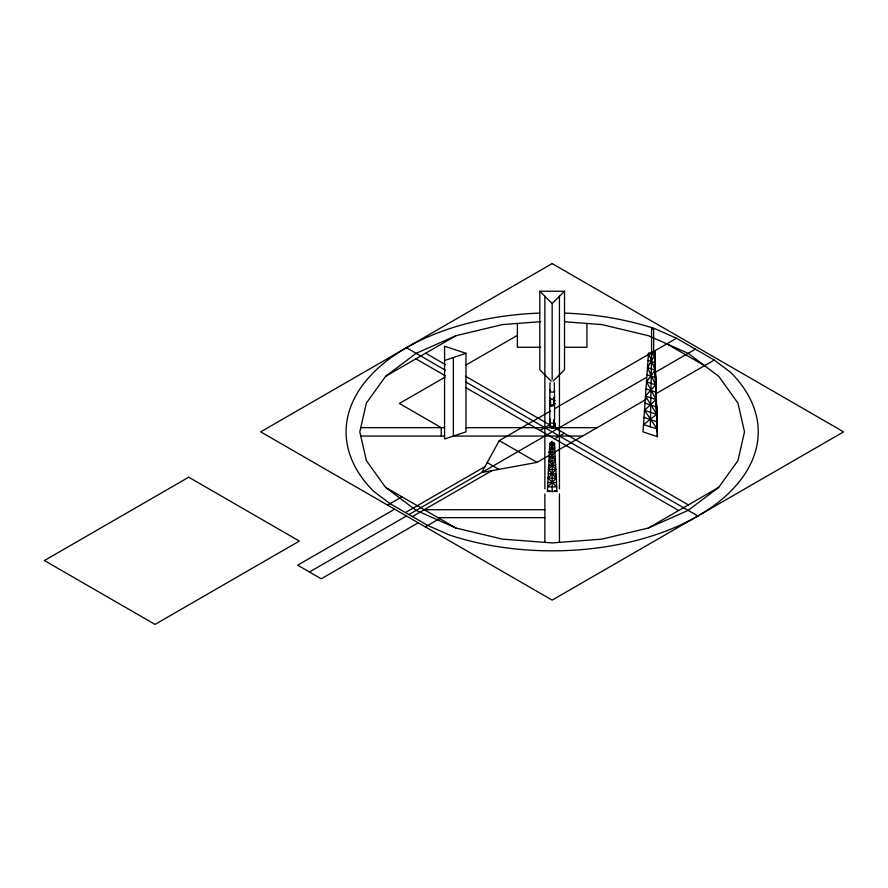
<?xml version="1.0" encoding="UTF-8"?>
<svg xmlns="http://www.w3.org/2000/svg" width="888" height="888" viewBox="0 0 888 888"><rect width="100%" height="100%" fill="white"/><g stroke="black" fill="none" stroke-linecap="round" stroke-linejoin="round"><path stroke-width="1.33" d="M650.338 426.806L651.581 354.368M553.346 442.346L554.534 443.534L556.909 491.441L547.397 491.441L549.805 443.501M550.027 382.695L549.75 398.09M552.591 427.494L551.559 427.15A2.409 1.388 0 0 1 550.072 425.219M651.581 328.66L652.613 328.061L653.646 328.66L653.646 353.335L652.613 353.935L651.581 353.335L651.581 328.66L652.613 329.248L653.646 328.66M651.581 353.335L652.347 352.758M549.394 451.914L550.105 449.372L549.35 452.192L549.961 453.657L549.372 452.369M549.55 421.456L550.138 419.303L549.45 421.4L550.238 424.353M550.194 419.269L549.605 422.832M548.096 478.066L556.687 486.835L547.63 486.835L556.254 478.177L548.484 469.508L549.272 467.066M550.438 400.743L549.605 403.796C552.336 403.918 549.439 397.669 549.605 403.796M656.665 406.238L657.153 428.971L644.499 410.289L656.165 399.6L646.497 381.807L655.166 370.13L648.484 353.335L654.667 355.4L647.496 367.577L655.666 384.859L657.153 428.971L643.5 424.631L656.665 414.341L654.667 351.271L648.484 353.335L642.99 431.857L657.42 436.663L654.667 351.271L657.42 436.663M550.471 411.055L499.289 440.603L481.718 472.527L537.007 462.382L550.471 454.601M554.389 462.593L555.4 460.85L554.7 458.519M552.125 441.192L549.772 443.589L554.967 452.192L548.917 460.905L555.4 460.85L548.484 469.508L555.821 469.508L548.973 460.739M540.748 321.678L502.375 324.597L455.988 335.686L416.15 353.335L385.581 376.334L366.367 403.119L359.807 431.857L366.367 460.606L385.581 487.379L416.15 510.378L455.988 528.027L502.375 539.127L552.158 542.912L601.942 539.127L648.329 528.027L688.167 510.378L718.725 487.379L737.95 460.606L744.499 431.857L737.95 403.119L718.725 376.334L688.167 353.335L648.329 335.686L601.942 324.597L564.935 321.778M553.679 426.64L554.756 425.796L553.879 420.146L554.856 424.453L553.823 420.179L553.857 427.228L554.123 422.866M553.724 425.907C555.255 425.729 553.446 427.583 554.7 425.84M555.821 469.508L548.051 478.232M554.068 426.629L554.756 424.397L553.823 420.179L554.068 422.899M554.123 426.595L554.856 425.863M644.499 410.289L656.665 414.341L645.498 396.048L655.666 384.859L655.666 378.754M552.158 379.354L552.158 303.585L564.524 291.22L564.524 369.741L553.069 381.196M549.594 447.774L554.745 447.863M549.406 452.081L555.4 460.85M549.128 456.576L555.178 456.521M548.74 465.09L555.611 465.179M548.307 473.748L556.043 473.837M548.085 478.199L556.254 478.177L555.389 475.668M547.397 491.441L549.772 490.653M550.505 426.695L551.848 426.928M385.581 376.334L455.988 335.686M445.166 377.056L399.378 403.485L441.247 427.65L441.247 436.064M465.49 365.312L517.393 335.353M553.835 400.766L554.745 403.774L553.835 404.018L553.879 400.743L554.745 403.774M387.579 505.106L401.92 496.814M554.956 408.469L648.928 354.212M651.315 352.836L676.534 338.273L714.252 360.051L730.624 372.372A206.083 118.981 0 0 1 697.879 515.995A206.083 118.981 0 0 1 449.117 534.898L427.772 525.441L390.054 503.674L373.682 491.353A206.083 118.981 0 0 1 539.771 313.098M394.649 509.19L297.647 565.19L321.223 578.798L418.215 522.799M540.015 430.458L549.728 424.853L465.567 376.257M405.439 512.554L484.959 466.633M309.435 571.994L406.438 515.995M408.913 514.563L552.158 431.857L465.467 381.818M553.124 431.302L646.375 377.456M654.711 372.649L695.393 349.162M412.387 516.561L491.919 470.651M554.578 438.872L564.302 433.266M425.285 526.884L439.638 518.592M554.956 452.014L646.076 399.411M655.622 393.895L714.252 360.051M648.329 528.027L718.725 487.379M550.127 425.94L550.127 426.562M551.814 442.402L551.981 443.123L552.813 442.635M444.566 360.473L465.978 353.335L465.978 431.857L444.566 438.994L444.566 346.198L465.978 353.335M551.248 381.196L539.793 369.741L539.793 291.22L564.524 291.22M540.748 347.252L517.393 347.252L517.393 323.454M564.935 347.252L586.924 347.252L586.924 323.454M360.772 427.65L444.566 427.65M465.667 427.65L597.158 427.65M360.772 436.064L444.566 436.064M582.584 436.064L453.357 436.064L453.357 357.542M554.967 452.192L549.35 452.192L554.534 443.534L549.805 443.612M547.841 482.506L556.465 482.506M424.264 509.712L544.866 509.712M437.995 517.649L544.866 517.649M647.985 360.45L654.922 362.77L654.922 358.142M647.496 367.577L655.166 370.13L654.667 355.4M646.997 374.692L655.422 377.5L655.422 371.883M646.497 381.807L655.666 384.859L655.166 365.012M645.998 388.933L655.921 392.23L655.921 385.625M645.498 396.048L656.165 399.6L656.165 392.496M644.999 403.163L656.41 406.97L656.41 399.367M644 417.404L656.909 421.711L656.909 413.109M554.534 490.653L556.909 491.441M549.661 403.718L550.471 404.018M676.534 338.273L655.2 328.815A206.083 118.981 0 0 0 564.535 313.098M666.821 343.878L704.539 365.656M554.711 400.81L554.745 399.989L554.656 400.888M425.641 353.202L445.521 364.691M552.636 426.529L688.389 504.906M406.438 347.73L445.343 370.196M553.191 432.456L697.879 515.995M415.928 358.819L445.166 375.702M465.379 387.368L678.676 510.511M499.289 440.603L537.007 462.382M487.19 462.593L498.923 469.364M385.581 487.379L455.988 528.027M553.801 426.695L552.836 427.128M539.793 291.22L552.158 303.585M549.517 422.777L550.183 424.386M554.29 382.695L554.556 398.09M654.667 353.335L657.42 431.857M559.44 296.292L559.44 488.9M559.44 493.983L559.44 542.357M554.556 404.595L554.556 419.18M552.158 443.534L552.158 491.441M549.75 404.595L549.75 419.18M544.866 296.292L544.866 488.9M544.866 493.983L544.866 542.357M554.234 397.402A2.409 1.388 0 0 1 552.158 399.478A2.409 1.388 0 0 1 550.072 397.402M554.478 390.387A2.409 1.388 0 0 1 551.837 392.119A2.409 1.388 0 0 1 550.072 390.054M553.801 398.623A1.698 0.988 0 0 1 553.635 399.367M554.057 397.458A2.198 1.265 0 0 1 553.257 399.189A2.198 1.265 0 0 1 550.249 398.723M550.027 398.423A2.198 1.265 0 0 1 550.027 397.769M553.624 404.551A2.076 1.199 0 0 1 550.693 404.551M550.149 404.018A2.076 1.199 0 0 1 550.149 403.396M554.556 425.918A2.409 1.388 0 0 1 551.537 427.25M554.234 425.818A2.409 1.388 0 0 1 550.949 426.329M550.072 425.818A2.409 1.388 0 0 1 550.072 424.431M553.857 422.744A2.409 1.388 0 0 1 550.693 422.866A2.409 1.388 0 0 1 550.072 421.067M554.478 425.896A2.409 1.388 0 0 1 551.837 427.628A2.409 1.388 0 0 1 550.072 425.552M554.534 425.119A2.753 1.587 0 0 1 553.735 427.217A2.753 1.587 0 0 1 550.049 426.928A2.753 1.587 0 0 1 550.216 424.797M554.478 404.24A2.409 1.388 0 0 1 551.837 405.971A2.409 1.388 0 0 1 550.072 403.907M551.492 428.06L552.847 428.16L551.492 428.06M552.158 263.592L260.706 431.857L552.158 600.122L843.6 431.857L552.158 263.592M188.722 477.211L44.4 560.539L155.023 624.408L299.345 541.081L188.722 477.211M549.594 400.81L549.561 399.989L549.661 400.888M553.879 403.996L554.611 403.74L553.879 403.996M550.949 406.36L550.072 405.849L550.949 406.36"/></g></svg>
